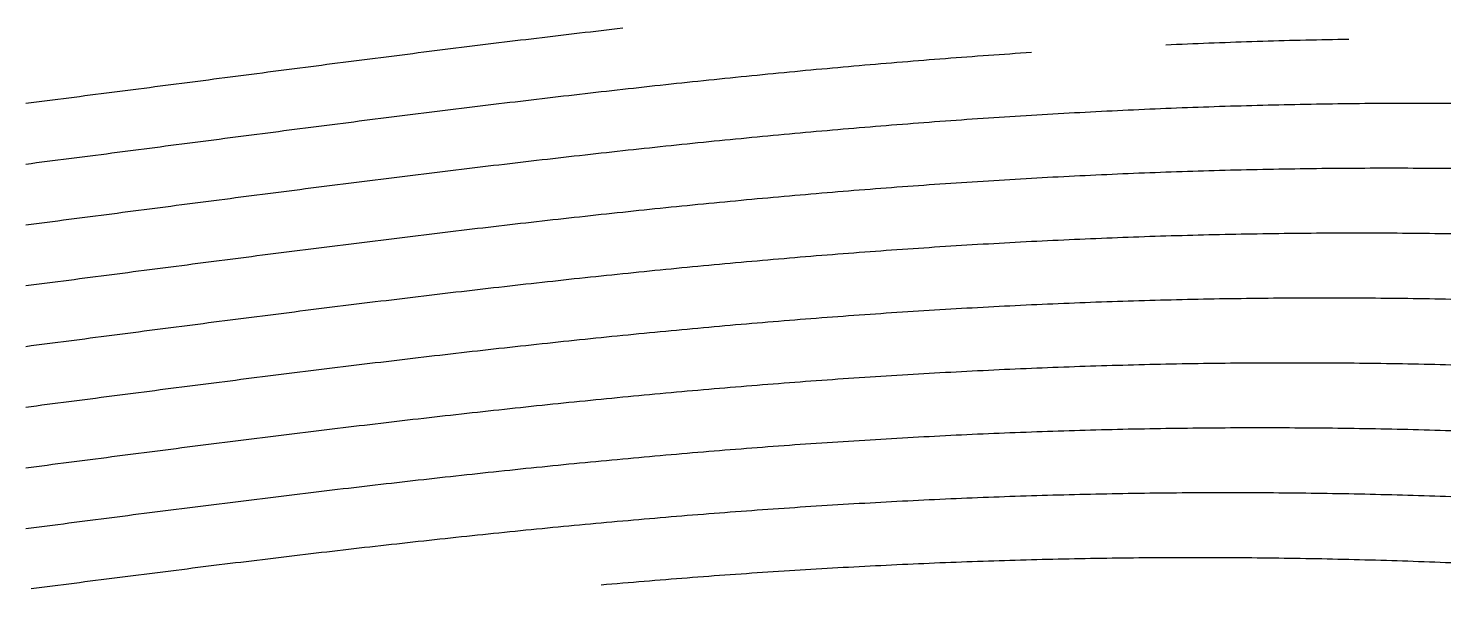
# Model space of a CAD drawing. Header units: millimetres. Extents: x 7 to 193, y 7 to 313.
# Drawn here: x 49.5 to 110.8, y 195.4 to 219.5 of the extents above; entities that cross this region are included whole.
import ezdxf

# ---------------------------------------------------------------- set-up
doc = ezdxf.new("R2010")
doc.units = ezdxf.units.MM
doc.layers.add('STUDY_GUIDES', color=7, linetype='Continuous')

msp = doc.modelspace()

# ---------------------------------------------------------------- linework, layer by layer
at = {"layer": 'STUDY_GUIDES'}
for points in [[(49.424, 216.2949), (49.656, 216.3242), (49.888, 216.3535), (50.12, 216.3829), (50.352, 216.4123), (50.584, 216.4417), (50.816, 216.4712), (51.048, 216.5007), (51.28, 216.5303), (51.512, 216.5599), (51.744, 216.5896), (51.976, 216.6192), (52.208, 216.649), (52.44, 216.6787), (52.672, 216.7085), (52.904, 216.7383), (53.136, 216.7682), (53.368, 216.798), (53.6, 216.8279), (53.832, 216.8579), (54.064, 216.8878), (54.296, 216.9178), (54.528, 216.9478), (54.76, 216.9778), (54.992, 217.0078), (55.224, 217.0379), (55.456, 217.068), (55.688, 217.098), (55.92, 217.1281), (56.152, 217.1583), (56.384, 217.1884), (56.616, 217.2185), (56.848, 217.2486), (57.08, 217.2788), (57.312, 217.3089), (57.544, 217.3391), (57.776, 217.3693), (58.008, 217.3994), (58.24, 217.4296), (58.472, 217.4597), (58.704, 217.4899), (58.936, 217.52), (59.168, 217.5502), (59.4, 217.5803), (59.632, 217.6104), (59.864, 217.6406), (60.096, 217.6707), (60.328, 217.7008), (60.56, 217.7309), (60.792, 217.7609), (61.024, 217.791), (61.256, 217.821), (61.488, 217.851), (61.72, 217.881), (61.952, 217.911), (62.184, 217.941), (62.416, 217.9709), (62.648, 218.0008), (62.88, 218.0307), (63.112, 218.0605), (63.344, 218.0903), (63.576, 218.1201), (63.808, 218.1499), (64.04, 218.1796), (64.272, 218.2093), (64.504, 218.2389), (64.736, 218.2685), (64.968, 218.2981), (65.2, 218.3276), (65.432, 218.3571), (65.664, 218.3866), (65.896, 218.416), (66.128, 218.4453), (66.36, 218.4747), (66.592, 218.5039), (66.824, 218.5331), (67.056, 218.5623), (67.288, 218.5914), (67.52, 218.6205), (67.752, 218.6495), (67.984, 218.6784), (68.216, 218.7073), (68.448, 218.7361), (68.68, 218.7649), (68.912, 218.7936), (69.144, 218.8222), (69.376, 218.8508), (69.608, 218.8793), (69.84, 218.9078), (70.072, 218.9362), (70.304, 218.9645), (70.536, 218.9927), (70.768, 219.0209), (71, 219.049), (71.232, 219.077), (71.464, 219.105), (71.696, 219.1328), (71.928, 219.1606), (72.16, 219.1884), (72.392, 219.216), (72.624, 219.2435), (72.856, 219.271), (73.088, 219.2984), (73.32, 219.3257), (73.552, 219.3529), (73.784, 219.38), (74.016, 219.4071), (74.248, 219.434), (74.48, 219.4609), (74.712, 219.4876), (74.944, 219.5143), (75.176, 219.5409)], [(98.608, 218.8146), (98.84, 218.8251), (99.072, 218.8354), (99.304, 218.8454), (99.536, 218.8554), (99.768, 218.8651), (100, 218.8746), (100.232, 218.8839), (100.464, 218.8931), (100.696, 218.902), (100.928, 218.9107), (101.16, 218.9193), (101.392, 218.9277), (101.624, 218.9358), (101.856, 218.9438), (102.088, 218.9516), (102.32, 218.9592), (102.552, 218.9666), (102.784, 218.9738), (103.016, 218.9808), (103.248, 218.9876), (103.48, 218.9942), (103.712, 219.0006), (103.944, 219.0068), (104.176, 219.0128), (104.408, 219.0186), (104.64, 219.0242), (104.872, 219.0296), (105.104, 219.0348), (105.336, 219.0398), (105.568, 219.0447), (105.8, 219.0493), (106.032, 219.0537), (106.264, 219.0579), (106.496, 219.0619)], [(49.424, 213.6703), (49.656, 213.6998), (49.888, 213.7294), (50.12, 213.759), (50.352, 213.7886), (50.584, 213.8183), (50.816, 213.848), (51.048, 213.8778), (51.28, 213.9076), (51.512, 213.9374), (51.744, 213.9672), (51.976, 213.9971), (52.208, 214.027), (52.44, 214.0569), (52.672, 214.0869), (52.904, 214.1168), (53.136, 214.1468), (53.368, 214.1768), (53.6, 214.2069), (53.832, 214.2369), (54.064, 214.267), (54.296, 214.2971), (54.528, 214.3272), (54.76, 214.3573), (54.992, 214.3874), (55.224, 214.4175), (55.456, 214.4477), (55.688, 214.4778), (55.92, 214.508), (56.152, 214.5381), (56.384, 214.5683), (56.616, 214.5985), (56.848, 214.6286), (57.08, 214.6588), (57.312, 214.6889), (57.544, 214.7191), (57.776, 214.7492), (58.008, 214.7794), (58.24, 214.8095), (58.472, 214.8396), (58.704, 214.8697), (58.936, 214.8998), (59.168, 214.9299), (59.4, 214.96), (59.632, 214.99), (59.864, 215.0201), (60.096, 215.0501), (60.328, 215.0801), (60.56, 215.1101), (60.792, 215.14), (61.024, 215.1699), (61.256, 215.1998), (61.488, 215.2297), (61.72, 215.2596), (61.952, 215.2894), (62.184, 215.3192), (62.416, 215.3489), (62.648, 215.3787), (62.88, 215.4083), (63.112, 215.438), (63.344, 215.4676), (63.576, 215.4972), (63.808, 215.5267), (64.04, 215.5562), (64.272, 215.5857), (64.504, 215.6151), (64.736, 215.6444), (64.968, 215.6737), (65.2, 215.703), (65.432, 215.7322), (65.664, 215.7614), (65.896, 215.7905), (66.128, 215.8195), (66.36, 215.8485), (66.592, 215.8775), (66.824, 215.9064), (67.056, 215.9352), (67.288, 215.964), (67.52, 215.9927), (67.752, 216.0213), (67.984, 216.0499), (68.216, 216.0784), (68.448, 216.1069), (68.68, 216.1353), (68.912, 216.1636), (69.144, 216.1918), (69.376, 216.22), (69.608, 216.2481), (69.84, 216.2761), (70.072, 216.3041), (70.304, 216.332), (70.536, 216.3598), (70.768, 216.3875), (71, 216.4151), (71.232, 216.4427), (71.464, 216.4701), (71.696, 216.4975), (71.928, 216.5248), (72.16, 216.5521), (72.392, 216.5792), (72.624, 216.6062), (72.856, 216.6332), (73.088, 216.66), (73.32, 216.6868), (73.552, 216.7135), (73.784, 216.7401), (74.016, 216.7665), (74.248, 216.7929), (74.48, 216.8192), (74.712, 216.8454), (74.944, 216.8715), (75.176, 216.8975), (75.408, 216.9233), (75.64, 216.9491), (75.872, 216.9748), (76.104, 217.0004), (76.336, 217.0258), (76.568, 217.0512), (76.8, 217.0764), (77.032, 217.1015), (77.264, 217.1265), (77.496, 217.1514), (77.728, 217.1762), (77.96, 217.2009), (78.192, 217.2254), (78.424, 217.2499), (78.656, 217.2742), (78.888, 217.2984), (79.12, 217.3225), (79.352, 217.3464), (79.584, 217.3702), (79.816, 217.394), (80.048, 217.4175), (80.28, 217.441), (80.512, 217.4643), (80.744, 217.4875), (80.976, 217.5106), (81.208, 217.5335), (81.44, 217.5563), (81.672, 217.579), (81.904, 217.6015), (82.136, 217.6239), (82.368, 217.6462), (82.6, 217.6683), (82.832, 217.6903), (83.064, 217.7122), (83.296, 217.7339), (83.528, 217.7555), (83.76, 217.7769), (83.992, 217.7982), (84.224, 217.8193), (84.456, 217.8403), (84.688, 217.8612), (84.92, 217.8819), (85.152, 217.9024), (85.384, 217.9229), (85.616, 217.9431), (85.848, 217.9632), (86.08, 217.9832), (86.312, 218.003), (86.544, 218.0227), (86.776, 218.0422), (87.008, 218.0615), (87.24, 218.0807), (87.472, 218.0997), (87.704, 218.1186), (87.936, 218.1373), (88.168, 218.1559), (88.4, 218.1743), (88.632, 218.1926), (88.864, 218.2106), (89.096, 218.2286), (89.328, 218.2463), (89.56, 218.2639), (89.792, 218.2813), (90.024, 218.2986), (90.256, 218.3157), (90.488, 218.3326), (90.72, 218.3494), (90.952, 218.366), (91.184, 218.3824), (91.416, 218.3986), (91.648, 218.4147), (91.88, 218.4306), (92.112, 218.4464), (92.344, 218.4619), (92.576, 218.4773), (92.808, 218.4926)], [(49.424, 211.0471), (49.656, 211.0768), (49.888, 211.1066), (50.12, 211.1364), (50.352, 211.1663), (50.584, 211.1961), (50.816, 211.226), (51.048, 211.256), (51.28, 211.2859), (51.512, 211.3159), (51.744, 211.3459), (51.976, 211.3759), (52.208, 211.4059), (52.44, 211.436), (52.672, 211.4661), (52.904, 211.4961), (53.136, 211.5262), (53.368, 211.5563), (53.6, 211.5865), (53.832, 211.6166), (54.064, 211.6467), (54.296, 211.6769), (54.528, 211.707), (54.76, 211.7372), (54.992, 211.7673), (55.224, 211.7975), (55.456, 211.8277), (55.688, 211.8578), (55.92, 211.888), (56.152, 211.9181), (56.384, 211.9483), (56.616, 211.9784), (56.848, 212.0085), (57.08, 212.0387), (57.312, 212.0688), (57.544, 212.0989), (57.776, 212.129), (58.008, 212.159), (58.24, 212.1891), (58.472, 212.2191), (58.704, 212.2491), (58.936, 212.2791), (59.168, 212.3091), (59.4, 212.3391), (59.632, 212.369), (59.864, 212.3989), (60.096, 212.4288), (60.328, 212.4586), (60.56, 212.4884), (60.792, 212.5182), (61.024, 212.548), (61.256, 212.5777), (61.488, 212.6074), (61.72, 212.6371), (61.952, 212.6667), (62.184, 212.6962), (62.416, 212.7258), (62.648, 212.7553), (62.88, 212.7847), (63.112, 212.8141), (63.344, 212.8435), (63.576, 212.8728), (63.808, 212.9021), (64.04, 212.9313), (64.272, 212.9604), (64.504, 212.9896), (64.736, 213.0186), (64.968, 213.0476), (65.2, 213.0766), (65.432, 213.1055), (65.664, 213.1343), (65.896, 213.1631), (66.128, 213.1918), (66.36, 213.2204), (66.592, 213.249), (66.824, 213.2775), (67.056, 213.306), (67.288, 213.3344), (67.52, 213.3627), (67.752, 213.3909), (67.984, 213.4191), (68.216, 213.4472), (68.448, 213.4752), (68.68, 213.5032), (68.912, 213.5311), (69.144, 213.5589), (69.376, 213.5866), (69.608, 213.6142), (69.84, 213.6418), (70.072, 213.6693), (70.304, 213.6967), (70.536, 213.724), (70.768, 213.7512), (71, 213.7783), (71.232, 213.8054), (71.464, 213.8323), (71.696, 213.8592), (71.928, 213.886), (72.16, 213.9126), (72.392, 213.9392), (72.624, 213.9657), (72.856, 213.9921), (73.088, 214.0184), (73.32, 214.0446), (73.552, 214.0707), (73.784, 214.0966), (74.016, 214.1225), (74.248, 214.1483), (74.48, 214.174), (74.712, 214.1995), (74.944, 214.225), (75.176, 214.2504), (75.408, 214.2756), (75.64, 214.3007), (75.872, 214.3257), (76.104, 214.3506), (76.336, 214.3754), (76.568, 214.4001), (76.8, 214.4247), (77.032, 214.4491), (77.264, 214.4734), (77.496, 214.4976), (77.728, 214.5217), (77.96, 214.5457), (78.192, 214.5695), (78.424, 214.5932), (78.656, 214.6168), (78.888, 214.6402), (79.12, 214.6636), (79.352, 214.6868), (79.584, 214.7098), (79.816, 214.7328), (80.048, 214.7556), (80.28, 214.7783), (80.512, 214.8008), (80.744, 214.8232), (80.976, 214.8455), (81.208, 214.8676), (81.44, 214.8896), (81.672, 214.9115), (81.904, 214.9332), (82.136, 214.9548), (82.368, 214.9762), (82.6, 214.9975), (82.832, 215.0186), (83.064, 215.0397), (83.296, 215.0605), (83.528, 215.0812), (83.76, 215.1018), (83.992, 215.1222), (84.224, 215.1425), (84.456, 215.1626), (84.688, 215.1826), (84.92, 215.2024), (85.152, 215.222), (85.384, 215.2415), (85.616, 215.2609), (85.848, 215.2801), (86.08, 215.2991), (86.312, 215.318), (86.544, 215.3368), (86.776, 215.3553), (87.008, 215.3737), (87.24, 215.392), (87.472, 215.4101), (87.704, 215.428), (87.936, 215.4457), (88.168, 215.4633), (88.4, 215.4808), (88.632, 215.498), (88.864, 215.5151), (89.096, 215.5321), (89.328, 215.5488), (89.56, 215.5654), (89.792, 215.5819), (90.024, 215.5981), (90.256, 215.6142), (90.488, 215.6301), (90.72, 215.6459), (90.952, 215.6615), (91.184, 215.6769), (91.416, 215.6921), (91.648, 215.7071), (91.88, 215.722), (92.112, 215.7367), (92.344, 215.7512), (92.576, 215.7656), (92.808, 215.7797), (93.04, 215.7937), (93.272, 215.8075), (93.504, 215.8212), (93.736, 215.8346), (93.968, 215.8479), (94.2, 215.861), (94.432, 215.8739), (94.664, 215.8866), (94.896, 215.8991), (95.128, 215.9115), (95.36, 215.9236), (95.592, 215.9356), (95.824, 215.9474), (96.056, 215.959), (96.288, 215.9704), (96.52, 215.9817), (96.752, 215.9927), (96.984, 216.0036), (97.216, 216.0143), (97.448, 216.0247), (97.68, 216.035), (97.912, 216.0451), (98.144, 216.055), (98.376, 216.0648), (98.608, 216.0743), (98.84, 216.0836), (99.072, 216.0928), (99.304, 216.1017), (99.536, 216.1105), (99.768, 216.119), (100, 216.1274), (100.232, 216.1356), (100.464, 216.1436), (100.696, 216.1513), (100.928, 216.1589), (101.16, 216.1663), (101.392, 216.1735), (101.624, 216.1805), (101.856, 216.1873), (102.088, 216.1939), (102.32, 216.2004), (102.552, 216.2066), (102.784, 216.2126), (103.016, 216.2184), (103.248, 216.224), (103.48, 216.2294), (103.712, 216.2347), (103.944, 216.2397), (104.176, 216.2445), (104.408, 216.2491), (104.64, 216.2535), (104.872, 216.2578), (105.104, 216.2618), (105.336, 216.2656), (105.568, 216.2692), (105.8, 216.2727), (106.032, 216.2759), (106.264, 216.2789), (106.496, 216.2817), (106.728, 216.2843), (106.96, 216.2867), (107.192, 216.289), (107.424, 216.291), (107.656, 216.2928), (107.888, 216.2944), (108.12, 216.2958), (108.352, 216.297), (108.584, 216.298), (108.816, 216.2988), (109.048, 216.2994), (109.28, 216.2998), (109.512, 216.3), (109.744, 216.3), (109.976, 216.2998), (110.208, 216.2993), (110.44, 216.2987), (110.672, 216.2979), (110.904, 216.2969)], [(49.424, 208.4251), (49.656, 208.455), (49.888, 208.485), (50.12, 208.5149), (50.352, 208.5449), (50.584, 208.5749), (50.816, 208.605), (51.048, 208.635), (51.28, 208.6651), (51.512, 208.6952), (51.744, 208.7253), (51.976, 208.7554), (52.208, 208.7855), (52.44, 208.8156), (52.672, 208.8458), (52.904, 208.8759), (53.136, 208.9061), (53.368, 208.9362), (53.6, 208.9664), (53.832, 208.9965), (54.064, 209.0267), (54.296, 209.0569), (54.528, 209.087), (54.76, 209.1172), (54.992, 209.1473), (55.224, 209.1775), (55.456, 209.2076), (55.688, 209.2377), (55.92, 209.2678), (56.152, 209.2979), (56.384, 209.328), (56.616, 209.3581), (56.848, 209.3881), (57.08, 209.4182), (57.312, 209.4482), (57.544, 209.4782), (57.776, 209.5082), (58.008, 209.5381), (58.24, 209.568), (58.472, 209.598), (58.704, 209.6278), (58.936, 209.6577), (59.168, 209.6875), (59.4, 209.7173), (59.632, 209.7471), (59.864, 209.7768), (60.096, 209.8065), (60.328, 209.8361), (60.56, 209.8657), (60.792, 209.8953), (61.024, 209.9248), (61.256, 209.9543), (61.488, 209.9838), (61.72, 210.0132), (61.952, 210.0426), (62.184, 210.0719), (62.416, 210.1011), (62.648, 210.1304), (62.88, 210.1595), (63.112, 210.1886), (63.344, 210.2177), (63.576, 210.2467), (63.808, 210.2757), (64.04, 210.3046), (64.272, 210.3334), (64.504, 210.3622), (64.736, 210.3909), (64.968, 210.4195), (65.2, 210.4481), (65.432, 210.4766), (65.664, 210.5051), (65.896, 210.5335), (66.128, 210.5618), (66.36, 210.59), (66.592, 210.6182), (66.824, 210.6463), (67.056, 210.6744), (67.288, 210.7023), (67.52, 210.7302), (67.752, 210.758), (67.984, 210.7857), (68.216, 210.8134), (68.448, 210.8409), (68.68, 210.8684), (68.912, 210.8958), (69.144, 210.9231), (69.376, 210.9503), (69.608, 210.9775), (69.84, 211.0045), (70.072, 211.0315), (70.304, 211.0583), (70.536, 211.0851), (70.768, 211.1118), (71, 211.1384), (71.232, 211.1649), (71.464, 211.1913), (71.696, 211.2175), (71.928, 211.2437), (72.16, 211.2698), (72.392, 211.2958), (72.624, 211.3217), (72.856, 211.3475), (73.088, 211.3732), (73.32, 211.3987), (73.552, 211.4242), (73.784, 211.4496), (74.016, 211.4748), (74.248, 211.4999), (74.48, 211.525), (74.712, 211.5499), (74.944, 211.5747), (75.176, 211.5993), (75.408, 211.6239), (75.64, 211.6483), (75.872, 211.6727), (76.104, 211.6969), (76.336, 211.7209), (76.568, 211.7449), (76.8, 211.7687), (77.032, 211.7925), (77.264, 211.816), (77.496, 211.8395), (77.728, 211.8628), (77.96, 211.886), (78.192, 211.9091), (78.424, 211.9321), (78.656, 211.9549), (78.888, 211.9776), (79.12, 212.0001), (79.352, 212.0225), (79.584, 212.0448), (79.816, 212.0669), (80.048, 212.0889), (80.28, 212.1108), (80.512, 212.1325), (80.744, 212.1541), (80.976, 212.1755), (81.208, 212.1968), (81.44, 212.218), (81.672, 212.239), (81.904, 212.2599), (82.136, 212.2806), (82.368, 212.3011), (82.6, 212.3216), (82.832, 212.3418), (83.064, 212.362), (83.296, 212.3819), (83.528, 212.4018), (83.76, 212.4214), (83.992, 212.4409), (84.224, 212.4603), (84.456, 212.4795), (84.688, 212.4985), (84.92, 212.5174), (85.152, 212.5362), (85.384, 212.5547), (85.616, 212.5731), (85.848, 212.5914), (86.08, 212.6095), (86.312, 212.6274), (86.544, 212.6452), (86.776, 212.6628), (87.008, 212.6802), (87.24, 212.6975), (87.472, 212.7146), (87.704, 212.7315), (87.936, 212.7483), (88.168, 212.7649), (88.4, 212.7814), (88.632, 212.7976), (88.864, 212.8137), (89.096, 212.8296), (89.328, 212.8454), (89.56, 212.861), (89.792, 212.8764), (90.024, 212.8916), (90.256, 212.9067), (90.488, 212.9215), (90.72, 212.9362), (90.952, 212.9508), (91.184, 212.9651), (91.416, 212.9793), (91.648, 212.9933), (91.88, 213.0071), (92.112, 213.0207), (92.344, 213.0342), (92.576, 213.0475), (92.808, 213.0606), (93.04, 213.0735), (93.272, 213.0862), (93.504, 213.0987), (93.736, 213.1111), (93.968, 213.1233), (94.2, 213.1352), (94.432, 213.147), (94.664, 213.1587), (94.896, 213.1701), (95.128, 213.1813), (95.36, 213.1924), (95.592, 213.2032), (95.824, 213.2139), (96.056, 213.2244), (96.288, 213.2347), (96.52, 213.2448), (96.752, 213.2547), (96.984, 213.2645), (97.216, 213.274), (97.448, 213.2833), (97.68, 213.2925), (97.912, 213.3014), (98.144, 213.3102), (98.376, 213.3188), (98.608, 213.3271), (98.84, 213.3353), (99.072, 213.3433), (99.304, 213.3511), (99.536, 213.3587), (99.768, 213.3661), (100, 213.3733), (100.232, 213.3803), (100.464, 213.3871), (100.696, 213.3937), (100.928, 213.4002), (101.16, 213.4064), (101.392, 213.4124), (101.624, 213.4182), (101.856, 213.4238), (102.088, 213.4293), (102.32, 213.4345), (102.552, 213.4395), (102.784, 213.4444), (103.016, 213.449), (103.248, 213.4534), (103.48, 213.4576), (103.712, 213.4617), (103.944, 213.4655), (104.176, 213.4691), (104.408, 213.4725), (104.64, 213.4758), (104.872, 213.4788), (105.104, 213.4816), (105.336, 213.4842), (105.568, 213.4867), (105.8, 213.4889), (106.032, 213.4909), (106.264, 213.4927), (106.496, 213.4943), (106.728, 213.4957), (106.96, 213.497), (107.192, 213.498), (107.424, 213.4988), (107.656, 213.4994), (107.888, 213.4998), (108.12, 213.5), (108.352, 213.5), (108.584, 213.4998), (108.816, 213.4994), (109.048, 213.4988), (109.28, 213.4979), (109.512, 213.4969), (109.744, 213.4957), (109.976, 213.4943), (110.208, 213.4927), (110.44, 213.4909), (110.672, 213.4888), (110.904, 213.4866)], [(49.424, 205.804), (49.656, 205.8341), (49.888, 205.8641), (50.12, 205.8942), (50.352, 205.9243), (50.584, 205.9544), (50.816, 205.9846), (51.048, 206.0147), (51.28, 206.0448), (51.512, 206.075), (51.744, 206.1051), (51.976, 206.1353), (52.208, 206.1654), (52.44, 206.1956), (52.672, 206.2257), (52.904, 206.2559), (53.136, 206.2861), (53.368, 206.3162), (53.6, 206.3464), (53.832, 206.3765), (54.064, 206.4066), (54.296, 206.4368), (54.528, 206.4669), (54.76, 206.497), (54.992, 206.5271), (55.224, 206.5571), (55.456, 206.5872), (55.688, 206.6172), (55.92, 206.6472), (56.152, 206.6772), (56.384, 206.7072), (56.616, 206.7372), (56.848, 206.7671), (57.08, 206.797), (57.312, 206.8269), (57.544, 206.8567), (57.776, 206.8866), (58.008, 206.9163), (58.24, 206.9461), (58.472, 206.9758), (58.704, 207.0055), (58.936, 207.0352), (59.168, 207.0648), (59.4, 207.0944), (59.632, 207.1239), (59.864, 207.1534), (60.096, 207.1829), (60.328, 207.2123), (60.56, 207.2416), (60.792, 207.2709), (61.024, 207.3002), (61.256, 207.3294), (61.488, 207.3586), (61.72, 207.3877), (61.952, 207.4168), (62.184, 207.4458), (62.416, 207.4747), (62.648, 207.5036), (62.88, 207.5325), (63.112, 207.5612), (63.344, 207.59), (63.576, 207.6186), (63.808, 207.6472), (64.04, 207.6757), (64.272, 207.7042), (64.504, 207.7326), (64.736, 207.7609), (64.968, 207.7892), (65.2, 207.8173), (65.432, 207.8454), (65.664, 207.8735), (65.896, 207.9014), (66.128, 207.9293), (66.36, 207.9571), (66.592, 207.9848), (66.824, 208.0125), (67.056, 208.0401), (67.288, 208.0675), (67.52, 208.0949), (67.752, 208.1222), (67.984, 208.1495), (68.216, 208.1766), (68.448, 208.2037), (68.68, 208.2306), (68.912, 208.2575), (69.144, 208.2843), (69.376, 208.3109), (69.608, 208.3375), (69.84, 208.364), (70.072, 208.3904), (70.304, 208.4167), (70.536, 208.4429), (70.768, 208.469), (71, 208.495), (71.232, 208.5209), (71.464, 208.5467), (71.696, 208.5724), (71.928, 208.5979), (72.16, 208.6234), (72.392, 208.6488), (72.624, 208.674), (72.856, 208.6991), (73.088, 208.7242), (73.32, 208.7491), (73.552, 208.7739), (73.784, 208.7986), (74.016, 208.8231), (74.248, 208.8476), (74.48, 208.8719), (74.712, 208.8961), (74.944, 208.9202), (75.176, 208.9441), (75.408, 208.968), (75.64, 208.9917), (75.872, 209.0153), (76.104, 209.0388), (76.336, 209.0621), (76.568, 209.0853), (76.8, 209.1084), (77.032, 209.1313), (77.264, 209.1542), (77.496, 209.1768), (77.728, 209.1994), (77.96, 209.2218), (78.192, 209.2441), (78.424, 209.2662), (78.656, 209.2882), (78.888, 209.3101), (79.12, 209.3318), (79.352, 209.3534), (79.584, 209.3749), (79.816, 209.3962), (80.048, 209.4173), (80.28, 209.4383), (80.512, 209.4592), (80.744, 209.4799), (80.976, 209.5005), (81.208, 209.5209), (81.44, 209.5412), (81.672, 209.5613), (81.904, 209.5813), (82.136, 209.6011), (82.368, 209.6208), (82.6, 209.6403), (82.832, 209.6597), (83.064, 209.6789), (83.296, 209.6979), (83.528, 209.7168), (83.76, 209.7356), (83.992, 209.7541), (84.224, 209.7726), (84.456, 209.7908), (84.688, 209.8089), (84.92, 209.8269), (85.152, 209.8446), (85.384, 209.8622), (85.616, 209.8797), (85.848, 209.897), (86.08, 209.9141), (86.312, 209.931), (86.544, 209.9478), (86.776, 209.9644), (87.008, 209.9808), (87.24, 209.9971), (87.472, 210.0132), (87.704, 210.0291), (87.936, 210.0449), (88.168, 210.0605), (88.4, 210.0759), (88.632, 210.0911), (88.864, 210.1062), (89.096, 210.1211), (89.328, 210.1358), (89.56, 210.1503), (89.792, 210.1647), (90.024, 210.1788), (90.256, 210.1928), (90.488, 210.2067), (90.72, 210.2203), (90.952, 210.2338), (91.184, 210.247), (91.416, 210.2601), (91.648, 210.2731), (91.88, 210.2858), (92.112, 210.2983), (92.344, 210.3107), (92.576, 210.3229), (92.808, 210.3349), (93.04, 210.3467), (93.272, 210.3583), (93.504, 210.3697), (93.736, 210.381), (93.968, 210.392), (94.2, 210.4029), (94.432, 210.4136), (94.664, 210.4241), (94.896, 210.4344), (95.128, 210.4445), (95.36, 210.4544), (95.592, 210.4642), (95.824, 210.4737), (96.056, 210.483), (96.288, 210.4922), (96.52, 210.5012), (96.752, 210.5099), (96.984, 210.5185), (97.216, 210.5269), (97.448, 210.5351), (97.68, 210.5431), (97.912, 210.5509), (98.144, 210.5585), (98.376, 210.5659), (98.608, 210.5731), (98.84, 210.5801), (99.072, 210.5869), (99.304, 210.5935), (99.536, 210.6), (99.768, 210.6062), (100, 210.6122), (100.232, 210.618), (100.464, 210.6237), (100.696, 210.6291), (100.928, 210.6343), (101.16, 210.6394), (101.392, 210.6442), (101.624, 210.6488), (101.856, 210.6533), (102.088, 210.6575), (102.32, 210.6615), (102.552, 210.6654), (102.784, 210.669), (103.016, 210.6724), (103.248, 210.6757), (103.48, 210.6787), (103.712, 210.6815), (103.944, 210.6842), (104.176, 210.6866), (104.408, 210.6888), (104.64, 210.6908), (104.872, 210.6927), (105.104, 210.6943), (105.336, 210.6957), (105.568, 210.6969), (105.8, 210.6979), (106.032, 210.6987), (106.264, 210.6994), (106.496, 210.6998), (106.728, 210.7), (106.96, 210.7), (107.192, 210.6998), (107.424, 210.6994), (107.656, 210.6988), (107.888, 210.698), (108.12, 210.697), (108.352, 210.6958), (108.584, 210.6943), (108.816, 210.6927), (109.048, 210.6909), (109.28, 210.6889), (109.512, 210.6867), (109.744, 210.6843), (109.976, 210.6817), (110.208, 210.6788), (110.44, 210.6758), (110.672, 210.6726), (110.904, 210.6692)], [(49.424, 203.1836), (49.656, 203.2137), (49.888, 203.2439), (50.12, 203.274), (50.352, 203.3042), (50.584, 203.3343), (50.816, 203.3645), (51.048, 203.3946), (51.28, 203.4248), (51.512, 203.4549), (51.744, 203.4851), (51.976, 203.5153), (52.208, 203.5454), (52.44, 203.5755), (52.672, 203.6057), (52.904, 203.6358), (53.136, 203.6659), (53.368, 203.696), (53.6, 203.7261), (53.832, 203.7562), (54.064, 203.7862), (54.296, 203.8163), (54.528, 203.8463), (54.76, 203.8763), (54.992, 203.9063), (55.224, 203.9362), (55.456, 203.9662), (55.688, 203.9961), (55.92, 204.0259), (56.152, 204.0558), (56.384, 204.0856), (56.616, 204.1154), (56.848, 204.1452), (57.08, 204.1749), (57.312, 204.2046), (57.544, 204.2342), (57.776, 204.2639), (58.008, 204.2934), (58.24, 204.323), (58.472, 204.3525), (58.704, 204.3819), (58.936, 204.4113), (59.168, 204.4407), (59.4, 204.47), (59.632, 204.4993), (59.864, 204.5285), (60.096, 204.5577), (60.328, 204.5868), (60.56, 204.6159), (60.792, 204.6449), (61.024, 204.6738), (61.256, 204.7027), (61.488, 204.7316), (61.72, 204.7603), (61.952, 204.7891), (62.184, 204.8177), (62.416, 204.8463), (62.648, 204.8748), (62.88, 204.9033), (63.112, 204.9317), (63.344, 204.96), (63.576, 204.9883), (63.808, 205.0164), (64.04, 205.0446), (64.272, 205.0726), (64.504, 205.1005), (64.736, 205.1284), (64.968, 205.1562), (65.2, 205.184), (65.432, 205.2116), (65.664, 205.2392), (65.896, 205.2667), (66.128, 205.2941), (66.36, 205.3214), (66.592, 205.3486), (66.824, 205.3758), (67.056, 205.4028), (67.288, 205.4298), (67.52, 205.4566), (67.752, 205.4834), (67.984, 205.5101), (68.216, 205.5367), (68.448, 205.5632), (68.68, 205.5896), (68.912, 205.6159), (69.144, 205.6421), (69.376, 205.6682), (69.608, 205.6942), (69.84, 205.7201), (70.072, 205.7459), (70.304, 205.7715), (70.536, 205.7971), (70.768, 205.8226), (71, 205.848), (71.232, 205.8732), (71.464, 205.8983), (71.696, 205.9234), (71.928, 205.9483), (72.16, 205.9731), (72.392, 205.9978), (72.624, 206.0223), (72.856, 206.0468), (73.088, 206.0711), (73.32, 206.0953), (73.552, 206.1194), (73.784, 206.1434), (74.016, 206.1672), (74.248, 206.191), (74.48, 206.2146), (74.712, 206.238), (74.944, 206.2614), (75.176, 206.2846), (75.408, 206.3077), (75.64, 206.3306), (75.872, 206.3534), (76.104, 206.3761), (76.336, 206.3987), (76.568, 206.4211), (76.8, 206.4434), (77.032, 206.4655), (77.264, 206.4875), (77.496, 206.5094), (77.728, 206.5311), (77.96, 206.5527), (78.192, 206.5742), (78.424, 206.5955), (78.656, 206.6166), (78.888, 206.6377), (79.12, 206.6585), (79.352, 206.6793), (79.584, 206.6998), (79.816, 206.7203), (80.048, 206.7406), (80.28, 206.7607), (80.512, 206.7807), (80.744, 206.8005), (80.976, 206.8202), (81.208, 206.8397), (81.44, 206.8591), (81.672, 206.8783), (81.904, 206.8973), (82.136, 206.9162), (82.368, 206.935), (82.6, 206.9536), (82.832, 206.972), (83.064, 206.9902), (83.296, 207.0083), (83.528, 207.0263), (83.76, 207.0441), (83.992, 207.0617), (84.224, 207.0791), (84.456, 207.0964), (84.688, 207.1135), (84.92, 207.1305), (85.152, 207.1473), (85.384, 207.1639), (85.616, 207.1803), (85.848, 207.1966), (86.08, 207.2127), (86.312, 207.2286), (86.544, 207.2444), (86.776, 207.26), (87.008, 207.2754), (87.24, 207.2906), (87.472, 207.3057), (87.704, 207.3206), (87.936, 207.3353), (88.168, 207.3499), (88.4, 207.3642), (88.632, 207.3784), (88.864, 207.3924), (89.096, 207.4062), (89.328, 207.4199), (89.56, 207.4333), (89.792, 207.4466), (90.024, 207.4597), (90.256, 207.4726), (90.488, 207.4854), (90.72, 207.4979), (90.952, 207.5103), (91.184, 207.5225), (91.416, 207.5345), (91.648, 207.5463), (91.88, 207.5579), (92.112, 207.5694), (92.344, 207.5806), (92.576, 207.5917), (92.808, 207.6026), (93.04, 207.6133), (93.272, 207.6238), (93.504, 207.6341), (93.736, 207.6442), (93.968, 207.6541), (94.2, 207.6638), (94.432, 207.6734), (94.664, 207.6827), (94.896, 207.6919), (95.128, 207.7009), (95.36, 207.7097), (95.592, 207.7182), (95.824, 207.7266), (96.056, 207.7348), (96.288, 207.7428), (96.52, 207.7506), (96.752, 207.7582), (96.984, 207.7656), (97.216, 207.7729), (97.448, 207.7799), (97.68, 207.7867), (97.912, 207.7933), (98.144, 207.7998), (98.376, 207.806), (98.608, 207.812), (98.84, 207.8179), (99.072, 207.8235), (99.304, 207.8289), (99.536, 207.8342), (99.768, 207.8392), (100, 207.8441), (100.232, 207.8487), (100.464, 207.8531), (100.696, 207.8574), (100.928, 207.8614), (101.16, 207.8653), (101.392, 207.8689), (101.624, 207.8723), (101.856, 207.8756), (102.088, 207.8786), (102.32, 207.8814), (102.552, 207.8841), (102.784, 207.8865), (103.016, 207.8887), (103.248, 207.8908), (103.48, 207.8926), (103.712, 207.8942), (103.944, 207.8957), (104.176, 207.8969), (104.408, 207.8979), (104.64, 207.8987), (104.872, 207.8993), (105.104, 207.8998), (105.336, 207.9), (105.568, 207.9), (105.8, 207.8998), (106.032, 207.8994), (106.264, 207.8988), (106.496, 207.898), (106.728, 207.897), (106.96, 207.8958), (107.192, 207.8944), (107.424, 207.8928), (107.656, 207.891), (107.888, 207.889), (108.12, 207.8868), (108.352, 207.8844), (108.584, 207.8817), (108.816, 207.8789), (109.048, 207.8759), (109.28, 207.8727), (109.512, 207.8693), (109.744, 207.8657), (109.976, 207.8618), (110.208, 207.8578), (110.44, 207.8536), (110.672, 207.8492), (110.904, 207.8446)], [(49.424, 200.5635), (49.656, 200.5937), (49.888, 200.6238), (50.12, 200.654), (50.352, 200.6841), (50.584, 200.7143), (50.816, 200.7444), (51.048, 200.7746), (51.28, 200.8047), (51.512, 200.8348), (51.744, 200.865), (51.976, 200.8951), (52.208, 200.9251), (52.44, 200.9552), (52.672, 200.9853), (52.904, 201.0153), (53.136, 201.0453), (53.368, 201.0753), (53.6, 201.1053), (53.832, 201.1353), (54.064, 201.1652), (54.296, 201.1951), (54.528, 201.225), (54.76, 201.2548), (54.992, 201.2847), (55.224, 201.3145), (55.456, 201.3442), (55.688, 201.3739), (55.92, 201.4036), (56.152, 201.4333), (56.384, 201.4629), (56.616, 201.4925), (56.848, 201.522), (57.08, 201.5515), (57.312, 201.581), (57.544, 201.6104), (57.776, 201.6398), (58.008, 201.6691), (58.24, 201.6984), (58.472, 201.7276), (58.704, 201.7568), (58.936, 201.7859), (59.168, 201.8149), (59.4, 201.844), (59.632, 201.8729), (59.864, 201.9018), (60.096, 201.9306), (60.328, 201.9594), (60.56, 201.9881), (60.792, 202.0168), (61.024, 202.0454), (61.256, 202.0739), (61.488, 202.1024), (61.72, 202.1308), (61.952, 202.1591), (62.184, 202.1874), (62.416, 202.2155), (62.648, 202.2437), (62.88, 202.2717), (63.112, 202.2997), (63.344, 202.3276), (63.576, 202.3554), (63.808, 202.3831), (64.04, 202.4107), (64.272, 202.4383), (64.504, 202.4658), (64.736, 202.4932), (64.968, 202.5205), (65.2, 202.5477), (65.432, 202.5749), (65.664, 202.6019), (65.896, 202.6289), (66.128, 202.6558), (66.36, 202.6826), (66.592, 202.7093), (66.824, 202.7358), (67.056, 202.7623), (67.288, 202.7887), (67.52, 202.815), (67.752, 202.8413), (67.984, 202.8674), (68.216, 202.8934), (68.448, 202.9193), (68.68, 202.945), (68.912, 202.9707), (69.144, 202.9963), (69.376, 203.0218), (69.608, 203.0472), (69.84, 203.0724), (70.072, 203.0975), (70.304, 203.1226), (70.536, 203.1475), (70.768, 203.1723), (71, 203.197), (71.232, 203.2216), (71.464, 203.246), (71.696, 203.2704), (71.928, 203.2946), (72.16, 203.3187), (72.392, 203.3426), (72.624, 203.3665), (72.856, 203.3902), (73.088, 203.4138), (73.32, 203.4373), (73.552, 203.4606), (73.784, 203.4838), (74.016, 203.5069), (74.248, 203.5299), (74.48, 203.5527), (74.712, 203.5754), (74.944, 203.598), (75.176, 203.6204), (75.408, 203.6427), (75.64, 203.6648), (75.872, 203.6868), (76.104, 203.7087), (76.336, 203.7304), (76.568, 203.752), (76.8, 203.7735), (77.032, 203.7948), (77.264, 203.816), (77.496, 203.837), (77.728, 203.8579), (77.96, 203.8786), (78.192, 203.8992), (78.424, 203.9196), (78.656, 203.9399), (78.888, 203.9601), (79.12, 203.98), (79.352, 203.9999), (79.584, 204.0196), (79.816, 204.0391), (80.048, 204.0585), (80.28, 204.0777), (80.512, 204.0967), (80.744, 204.1156), (80.976, 204.1344), (81.208, 204.153), (81.44, 204.1714), (81.672, 204.1897), (81.904, 204.2078), (82.136, 204.2257), (82.368, 204.2435), (82.6, 204.2611), (82.832, 204.2786), (83.064, 204.2959), (83.296, 204.313), (83.528, 204.3299), (83.76, 204.3467), (83.992, 204.3634), (84.224, 204.3798), (84.456, 204.3961), (84.688, 204.4122), (84.92, 204.4281), (85.152, 204.4439), (85.384, 204.4595), (85.616, 204.4749), (85.848, 204.4902), (86.08, 204.5052), (86.312, 204.5201), (86.544, 204.5349), (86.776, 204.5494), (87.008, 204.5638), (87.24, 204.578), (87.472, 204.592), (87.704, 204.6058), (87.936, 204.6194), (88.168, 204.6329), (88.4, 204.6462), (88.632, 204.6593), (88.864, 204.6722), (89.096, 204.685), (89.328, 204.6975), (89.56, 204.7099), (89.792, 204.7221), (90.024, 204.7341), (90.256, 204.7459), (90.488, 204.7576), (90.72, 204.769), (90.952, 204.7803), (91.184, 204.7913), (91.416, 204.8022), (91.648, 204.8129), (91.88, 204.8234), (92.112, 204.8337), (92.344, 204.8439), (92.576, 204.8538), (92.808, 204.8635), (93.04, 204.8731), (93.272, 204.8825), (93.504, 204.8916), (93.736, 204.9006), (93.968, 204.9094), (94.2, 204.918), (94.432, 204.9264), (94.664, 204.9346), (94.896, 204.9426), (95.128, 204.9504), (95.36, 204.958), (95.592, 204.9654), (95.824, 204.9726), (96.056, 204.9797), (96.288, 204.9865), (96.52, 204.9931), (96.752, 204.9996), (96.984, 205.0058), (97.216, 205.0118), (97.448, 205.0177), (97.68, 205.0233), (97.912, 205.0288), (98.144, 205.034), (98.376, 205.0391), (98.608, 205.0439), (98.84, 205.0485), (99.072, 205.053), (99.304, 205.0572), (99.536, 205.0613), (99.768, 205.0651), (100, 205.0688), (100.232, 205.0722), (100.464, 205.0755), (100.696, 205.0785), (100.928, 205.0814), (101.16, 205.084), (101.392, 205.0864), (101.624, 205.0887), (101.856, 205.0907), (102.088, 205.0926), (102.32, 205.0942), (102.552, 205.0956), (102.784, 205.0968), (103.016, 205.0979), (103.248, 205.0987), (103.48, 205.0993), (103.712, 205.0997), (103.944, 205.1), (104.176, 205.1), (104.408, 205.0998), (104.64, 205.0994), (104.872, 205.0988), (105.104, 205.098), (105.336, 205.097), (105.568, 205.0958), (105.8, 205.0944), (106.032, 205.0928), (106.264, 205.091), (106.496, 205.089), (106.728, 205.0868), (106.96, 205.0844), (107.192, 205.0818), (107.424, 205.079), (107.656, 205.076), (107.888, 205.0728), (108.12, 205.0694), (108.352, 205.0658), (108.584, 205.062), (108.816, 205.0579), (109.048, 205.0537), (109.28, 205.0493), (109.512, 205.0447), (109.744, 205.0399), (109.976, 205.0349), (110.208, 205.0297), (110.44, 205.0243), (110.672, 205.0186), (110.904, 205.0128)], [(49.424, 197.9435), (49.656, 197.9736), (49.888, 198.0038), (50.12, 198.0339), (50.352, 198.064), (50.584, 198.0941), (50.816, 198.1242), (51.048, 198.1543), (51.28, 198.1843), (51.512, 198.2144), (51.744, 198.2444), (51.976, 198.2744), (52.208, 198.3044), (52.44, 198.3343), (52.672, 198.3643), (52.904, 198.3942), (53.136, 198.424), (53.368, 198.4539), (53.6, 198.4837), (53.832, 198.5135), (54.064, 198.5433), (54.296, 198.573), (54.528, 198.6027), (54.76, 198.6324), (54.992, 198.662), (55.224, 198.6916), (55.456, 198.7211), (55.688, 198.7506), (55.92, 198.7801), (56.152, 198.8095), (56.384, 198.8388), (56.616, 198.8682), (56.848, 198.8974), (57.08, 198.9267), (57.312, 198.9558), (57.544, 198.985), (57.776, 199.014), (58.008, 199.043), (58.24, 199.072), (58.472, 199.1009), (58.704, 199.1297), (58.936, 199.1585), (59.168, 199.1872), (59.4, 199.2159), (59.632, 199.2445), (59.864, 199.273), (60.096, 199.3015), (60.328, 199.3299), (60.56, 199.3582), (60.792, 199.3865), (61.024, 199.4147), (61.256, 199.4428), (61.488, 199.4708), (61.72, 199.4988), (61.952, 199.5267), (62.184, 199.5545), (62.416, 199.5822), (62.648, 199.6099), (62.88, 199.6374), (63.112, 199.6649), (63.344, 199.6923), (63.576, 199.7197), (63.808, 199.7469), (64.04, 199.774), (64.272, 199.8011), (64.504, 199.8281), (64.736, 199.8549), (64.968, 199.8817), (65.2, 199.9084), (65.432, 199.935), (65.664, 199.9615), (65.896, 199.9879), (66.128, 200.0142), (66.36, 200.0404), (66.592, 200.0665), (66.824, 200.0925), (67.056, 200.1184), (67.288, 200.1442), (67.52, 200.1699), (67.752, 200.1955), (67.984, 200.221), (68.216, 200.2463), (68.448, 200.2716), (68.68, 200.2968), (68.912, 200.3218), (69.144, 200.3467), (69.376, 200.3715), (69.608, 200.3962), (69.84, 200.4208), (70.072, 200.4452), (70.304, 200.4696), (70.536, 200.4938), (70.768, 200.5179), (71, 200.5419), (71.232, 200.5657), (71.464, 200.5895), (71.696, 200.6131), (71.928, 200.6365), (72.16, 200.6599), (72.392, 200.6831), (72.624, 200.7062), (72.856, 200.7292), (73.088, 200.752), (73.32, 200.7747), (73.552, 200.7972), (73.784, 200.8197), (74.016, 200.842), (74.248, 200.8641), (74.48, 200.8861), (74.712, 200.908), (74.944, 200.9298), (75.176, 200.9514), (75.408, 200.9728), (75.64, 200.9941), (75.872, 201.0153), (76.104, 201.0363), (76.336, 201.0572), (76.568, 201.078), (76.8, 201.0985), (77.032, 201.119), (77.264, 201.1393), (77.496, 201.1594), (77.728, 201.1794), (77.96, 201.1992), (78.192, 201.2189), (78.424, 201.2385), (78.656, 201.2578), (78.888, 201.2771), (79.12, 201.2961), (79.352, 201.315), (79.584, 201.3338), (79.816, 201.3524), (80.048, 201.3708), (80.28, 201.3891), (80.512, 201.4072), (80.744, 201.4252), (80.976, 201.4429), (81.208, 201.4606), (81.44, 201.478), (81.672, 201.4953), (81.904, 201.5124), (82.136, 201.5294), (82.368, 201.5462), (82.6, 201.5628), (82.832, 201.5793), (83.064, 201.5956), (83.296, 201.6117), (83.528, 201.6276), (83.76, 201.6434), (83.992, 201.659), (84.224, 201.6744), (84.456, 201.6897), (84.688, 201.7048), (84.92, 201.7197), (85.152, 201.7344), (85.384, 201.7489), (85.616, 201.7633), (85.848, 201.7775), (86.08, 201.7915), (86.312, 201.8054), (86.544, 201.819), (86.776, 201.8325), (87.008, 201.8458), (87.24, 201.8589), (87.472, 201.8718), (87.704, 201.8846), (87.936, 201.8971), (88.168, 201.9095), (88.4, 201.9217), (88.632, 201.9337), (88.864, 201.9456), (89.096, 201.9572), (89.328, 201.9686), (89.56, 201.9799), (89.792, 201.991), (90.024, 202.0019), (90.256, 202.0126), (90.488, 202.0231), (90.72, 202.0334), (90.952, 202.0435), (91.184, 202.0535), (91.416, 202.0632), (91.648, 202.0728), (91.88, 202.0822), (92.112, 202.0913), (92.344, 202.1003), (92.576, 202.1091), (92.808, 202.1177), (93.04, 202.1261), (93.272, 202.1343), (93.504, 202.1423), (93.736, 202.1501), (93.968, 202.1577), (94.2, 202.1652), (94.432, 202.1724), (94.664, 202.1794), (94.896, 202.1863), (95.128, 202.1929), (95.36, 202.1994), (95.592, 202.2056), (95.824, 202.2116), (96.056, 202.2175), (96.288, 202.2231), (96.52, 202.2286), (96.752, 202.2338), (96.984, 202.2389), (97.216, 202.2438), (97.448, 202.2484), (97.68, 202.2529), (97.912, 202.2571), (98.144, 202.2612), (98.376, 202.265), (98.608, 202.2687), (98.84, 202.2721), (99.072, 202.2754), (99.304, 202.2784), (99.536, 202.2813), (99.768, 202.2839), (100, 202.2864), (100.232, 202.2886), (100.464, 202.2907), (100.696, 202.2925), (100.928, 202.2941), (101.16, 202.2956), (101.392, 202.2968), (101.624, 202.2978), (101.856, 202.2987), (102.088, 202.2993), (102.32, 202.2997), (102.552, 202.3), (102.784, 202.3), (103.016, 202.2998), (103.248, 202.2994), (103.48, 202.2988), (103.712, 202.2981), (103.944, 202.2971), (104.176, 202.2959), (104.408, 202.2945), (104.64, 202.2929), (104.872, 202.2911), (105.104, 202.2891), (105.336, 202.2869), (105.568, 202.2845), (105.8, 202.2819), (106.032, 202.2791), (106.264, 202.2761), (106.496, 202.2729), (106.728, 202.2695), (106.96, 202.2659), (107.192, 202.2621), (107.424, 202.2581), (107.656, 202.2539), (107.888, 202.2495), (108.12, 202.2449), (108.352, 202.24), (108.584, 202.235), (108.816, 202.2298), (109.048, 202.2244), (109.28, 202.2188), (109.512, 202.213), (109.744, 202.207), (109.976, 202.2008), (110.208, 202.1944), (110.44, 202.1878), (110.672, 202.181), (110.904, 202.1741)], [(49.656, 195.3533), (49.888, 195.3834), (50.12, 195.4134), (50.352, 195.4434), (50.584, 195.4734), (50.816, 195.5034), (51.048, 195.5334), (51.28, 195.5633), (51.512, 195.5932), (51.744, 195.6231), (51.976, 195.653), (52.208, 195.6828), (52.44, 195.7126), (52.672, 195.7423), (52.904, 195.7721), (53.136, 195.8018), (53.368, 195.8314), (53.6, 195.861), (53.832, 195.8906), (54.064, 195.9202), (54.296, 195.9497), (54.528, 195.9791), (54.76, 196.0085), (54.992, 196.0379), (55.224, 196.0672), (55.456, 196.0965), (55.688, 196.1257), (55.92, 196.1549), (56.152, 196.184), (56.384, 196.2131), (56.616, 196.2421), (56.848, 196.2711), (57.08, 196.3), (57.312, 196.3288), (57.544, 196.3576), (57.776, 196.3863), (58.008, 196.415), (58.24, 196.4436), (58.472, 196.4721), (58.704, 196.5006), (58.936, 196.529), (59.168, 196.5573), (59.4, 196.5856), (59.632, 196.6138), (59.864, 196.6419), (60.096, 196.6699), (60.328, 196.6979), (60.56, 196.7258), (60.792, 196.7536), (61.024, 196.7813), (61.256, 196.809), (61.488, 196.8366), (61.72, 196.8641), (61.952, 196.8915), (62.184, 196.9188), (62.416, 196.946), (62.648, 196.9732), (62.88, 197.0002), (63.112, 197.0272), (63.344, 197.0541), (63.576, 197.0809), (63.808, 197.1076), (64.04, 197.1342), (64.272, 197.1607), (64.504, 197.1871), (64.736, 197.2134), (64.968, 197.2396), (65.2, 197.2657), (65.432, 197.2917), (65.664, 197.3176), (65.896, 197.3434), (66.128, 197.3691), (66.36, 197.3947), (66.592, 197.4202), (66.824, 197.4455), (67.056, 197.4708), (67.288, 197.496), (67.52, 197.521), (67.752, 197.5459), (67.984, 197.5707), (68.216, 197.5954), (68.448, 197.62), (68.68, 197.6445), (68.912, 197.6688), (69.144, 197.693), (69.376, 197.7171), (69.608, 197.7411), (69.84, 197.765), (70.072, 197.7887), (70.304, 197.8123), (70.536, 197.8358), (70.768, 197.8591), (71, 197.8824), (71.232, 197.9055), (71.464, 197.9284), (71.696, 197.9513), (71.928, 197.974), (72.16, 197.9965), (72.392, 198.019), (72.624, 198.0413), (72.856, 198.0634), (73.088, 198.0854), (73.32, 198.1073), (73.552, 198.1291), (73.784, 198.1507), (74.016, 198.1721), (74.248, 198.1935), (74.48, 198.2146), (74.712, 198.2357), (74.944, 198.2566), (75.176, 198.2773), (75.408, 198.2979), (75.64, 198.3183), (75.872, 198.3386), (76.104, 198.3588), (76.336, 198.3788), (76.568, 198.3986), (76.8, 198.4183), (77.032, 198.4378), (77.264, 198.4572), (77.496, 198.4765), (77.728, 198.4955), (77.96, 198.5144), (78.192, 198.5332), (78.424, 198.5518), (78.656, 198.5702), (78.888, 198.5885), (79.12, 198.6066), (79.352, 198.6246), (79.584, 198.6424), (79.816, 198.66), (80.048, 198.6775), (80.28, 198.6948), (80.512, 198.7119), (80.744, 198.7289), (80.976, 198.7457), (81.208, 198.7623), (81.44, 198.7788), (81.672, 198.7951), (81.904, 198.8112), (82.136, 198.8271), (82.368, 198.8429), (82.6, 198.8585), (82.832, 198.8739), (83.064, 198.8892), (83.296, 198.9043), (83.528, 198.9192), (83.76, 198.9339), (83.992, 198.9485), (84.224, 198.9629), (84.456, 198.9771), (84.688, 198.9911), (84.92, 199.0049), (85.152, 199.0186), (85.384, 199.0321), (85.616, 199.0454), (85.848, 199.0585), (86.08, 199.0714), (86.312, 199.0842), (86.544, 199.0967), (86.776, 199.1091), (87.008, 199.1213), (87.24, 199.1334), (87.472, 199.1452), (87.704, 199.1568), (87.936, 199.1683), (88.168, 199.1796), (88.4, 199.1906), (88.632, 199.2015), (88.864, 199.2122), (89.096, 199.2228), (89.328, 199.2331), (89.56, 199.2432), (89.792, 199.2532), (90.024, 199.2629), (90.256, 199.2725), (90.488, 199.2819), (90.72, 199.291), (90.952, 199.3), (91.184, 199.3088), (91.416, 199.3174), (91.648, 199.3258), (91.88, 199.334), (92.112, 199.3421), (92.344, 199.3499), (92.576, 199.3575), (92.808, 199.3649), (93.04, 199.3722), (93.272, 199.3792), (93.504, 199.3861), (93.736, 199.3927), (93.968, 199.3992), (94.2, 199.4054), (94.432, 199.4115), (94.664, 199.4173), (94.896, 199.423), (95.128, 199.4284), (95.36, 199.4337), (95.592, 199.4387), (95.824, 199.4436), (96.056, 199.4483), (96.288, 199.4527), (96.52, 199.457), (96.752, 199.461), (96.984, 199.4649), (97.216, 199.4686), (97.448, 199.472), (97.68, 199.4753), (97.912, 199.4783), (98.144, 199.4812), (98.376, 199.4838), (98.608, 199.4863), (98.84, 199.4885), (99.072, 199.4906), (99.304, 199.4924), (99.536, 199.4941), (99.768, 199.4955), (100, 199.4968), (100.232, 199.4978), (100.464, 199.4987), (100.696, 199.4993), (100.928, 199.4997), (101.16, 199.5), (101.392, 199.5), (101.624, 199.4998), (101.856, 199.4994), (102.088, 199.4989), (102.32, 199.4981), (102.552, 199.4971), (102.784, 199.4959), (103.016, 199.4945), (103.248, 199.493), (103.48, 199.4912), (103.712, 199.4892), (103.944, 199.487), (104.176, 199.4846), (104.408, 199.482), (104.64, 199.4792), (104.872, 199.4762), (105.104, 199.473), (105.336, 199.4696), (105.568, 199.466), (105.8, 199.4622), (106.032, 199.4582), (106.264, 199.454), (106.496, 199.4496), (106.728, 199.445), (106.96, 199.4402), (107.192, 199.4352), (107.424, 199.43), (107.656, 199.4246), (107.888, 199.419), (108.12, 199.4132), (108.352, 199.4072), (108.584, 199.401), (108.816, 199.3946), (109.048, 199.388), (109.28, 199.3813), (109.512, 199.3743), (109.744, 199.3671), (109.976, 199.3597), (110.208, 199.3522), (110.44, 199.3444), (110.672, 199.3364), (110.904, 199.3283)], [(74.248, 195.5177), (74.48, 195.538), (74.712, 195.5581), (74.944, 195.5781), (75.176, 195.598), (75.408, 195.6177), (75.64, 195.6372), (75.872, 195.6566), (76.104, 195.6759), (76.336, 195.6949), (76.568, 195.7138), (76.8, 195.7326), (77.032, 195.7512), (77.264, 195.7697), (77.496, 195.7879), (77.728, 195.8061), (77.96, 195.824), (78.192, 195.8418), (78.424, 195.8595), (78.656, 195.8769), (78.888, 195.8942), (79.12, 195.9114), (79.352, 195.9283), (79.584, 195.9451), (79.816, 195.9618), (80.048, 195.9782), (80.28, 195.9945), (80.512, 196.0107), (80.744, 196.0266), (80.976, 196.0424), (81.208, 196.058), (81.44, 196.0735), (81.672, 196.0887), (81.904, 196.1038), (82.136, 196.1187), (82.368, 196.1335), (82.6, 196.148), (82.832, 196.1624), (83.064, 196.1766), (83.296, 196.1906), (83.528, 196.2045), (83.76, 196.2182), (83.992, 196.2316), (84.224, 196.245), (84.456, 196.2581), (84.688, 196.271), (84.92, 196.2838), (85.152, 196.2964), (85.384, 196.3087), (85.616, 196.321), (85.848, 196.333), (86.08, 196.3448), (86.312, 196.3565), (86.544, 196.3679), (86.776, 196.3792), (87.008, 196.3903), (87.24, 196.4012), (87.472, 196.4119), (87.704, 196.4224), (87.936, 196.4328), (88.168, 196.4429), (88.4, 196.4529), (88.632, 196.4626), (88.864, 196.4722), (89.096, 196.4816), (89.328, 196.4908), (89.56, 196.4997), (89.792, 196.5085), (90.024, 196.5172), (90.256, 196.5256), (90.488, 196.5338), (90.72, 196.5418), (90.952, 196.5496), (91.184, 196.5573), (91.416, 196.5647), (91.648, 196.572), (91.88, 196.579), (92.112, 196.5858), (92.344, 196.5925), (92.576, 196.599), (92.808, 196.6052), (93.04, 196.6113), (93.272, 196.6171), (93.504, 196.6228), (93.736, 196.6283), (93.968, 196.6335), (94.2, 196.6386), (94.432, 196.6434), (94.664, 196.6481), (94.896, 196.6526), (95.128, 196.6568), (95.36, 196.6609), (95.592, 196.6648), (95.824, 196.6684), (96.056, 196.6719), (96.288, 196.6752), (96.52, 196.6782), (96.752, 196.6811), (96.984, 196.6838), (97.216, 196.6862), (97.448, 196.6885), (97.68, 196.6905), (97.912, 196.6924), (98.144, 196.694), (98.376, 196.6955), (98.608, 196.6967), (98.84, 196.6978), (99.072, 196.6986), (99.304, 196.6993), (99.536, 196.6997), (99.768, 196.7), (100, 196.7), (100.232, 196.6998), (100.464, 196.6995), (100.696, 196.6989), (100.928, 196.6981), (101.16, 196.6971), (101.392, 196.696), (101.624, 196.6946), (101.856, 196.693), (102.088, 196.6912), (102.32, 196.6892), (102.552, 196.6871), (102.784, 196.6847), (103.016, 196.6821), (103.248, 196.6793), (103.48, 196.6763), (103.712, 196.6731), (103.944, 196.6697), (104.176, 196.6661), (104.408, 196.6623), (104.64, 196.6583), (104.872, 196.6541), (105.104, 196.6497), (105.336, 196.6451), (105.568, 196.6404), (105.8, 196.6354), (106.032, 196.6302), (106.264, 196.6248), (106.496, 196.6192), (106.728, 196.6134), (106.96, 196.6074), (107.192, 196.6012), (107.424, 196.5948), (107.656, 196.5883), (107.888, 196.5815), (108.12, 196.5745), (108.352, 196.5673), (108.584, 196.56), (108.816, 196.5524), (109.048, 196.5446), (109.28, 196.5367), (109.512, 196.5285), (109.744, 196.5202), (109.976, 196.5117), (110.208, 196.5029), (110.44, 196.494), (110.672, 196.4849), (110.904, 196.4756)]]:
    msp.add_lwpolyline(points, dxfattribs=at)

doc.saveas('drawing.dxf')
